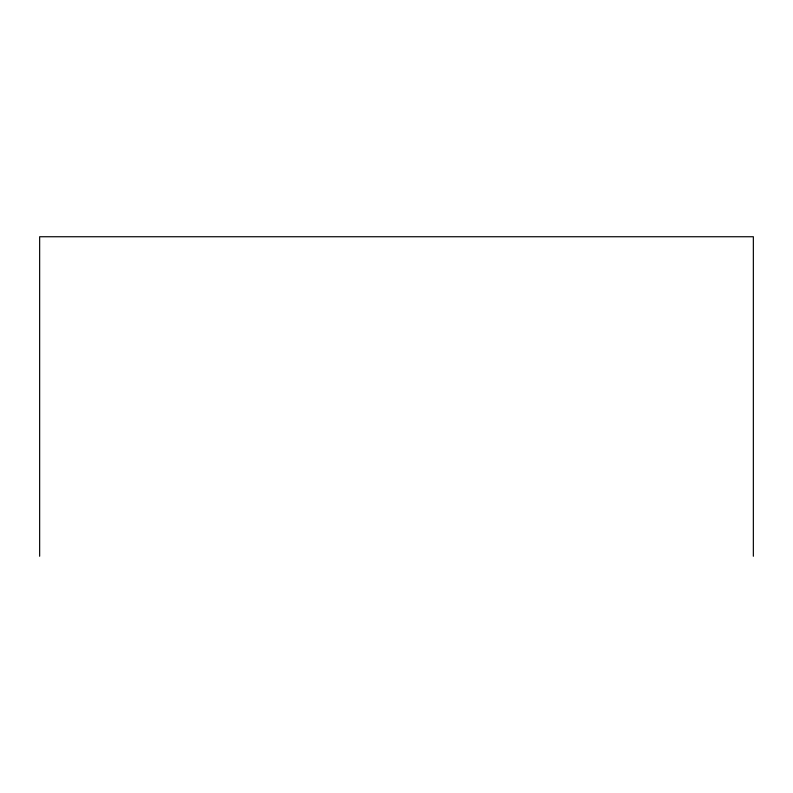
<?xml version="1.0" encoding="UTF-8"?>
<svg xmlns="http://www.w3.org/2000/svg" width="793" height="793" viewBox="0 0 793 793"><rect width="100%" height="100%" fill="white"/><g stroke="black" fill="none" stroke-linecap="round" stroke-linejoin="round"><path stroke-width="1.19" d="M753.35 556.26L753.35 236.74L39.65 236.74L39.65 556.26"/></g></svg>
